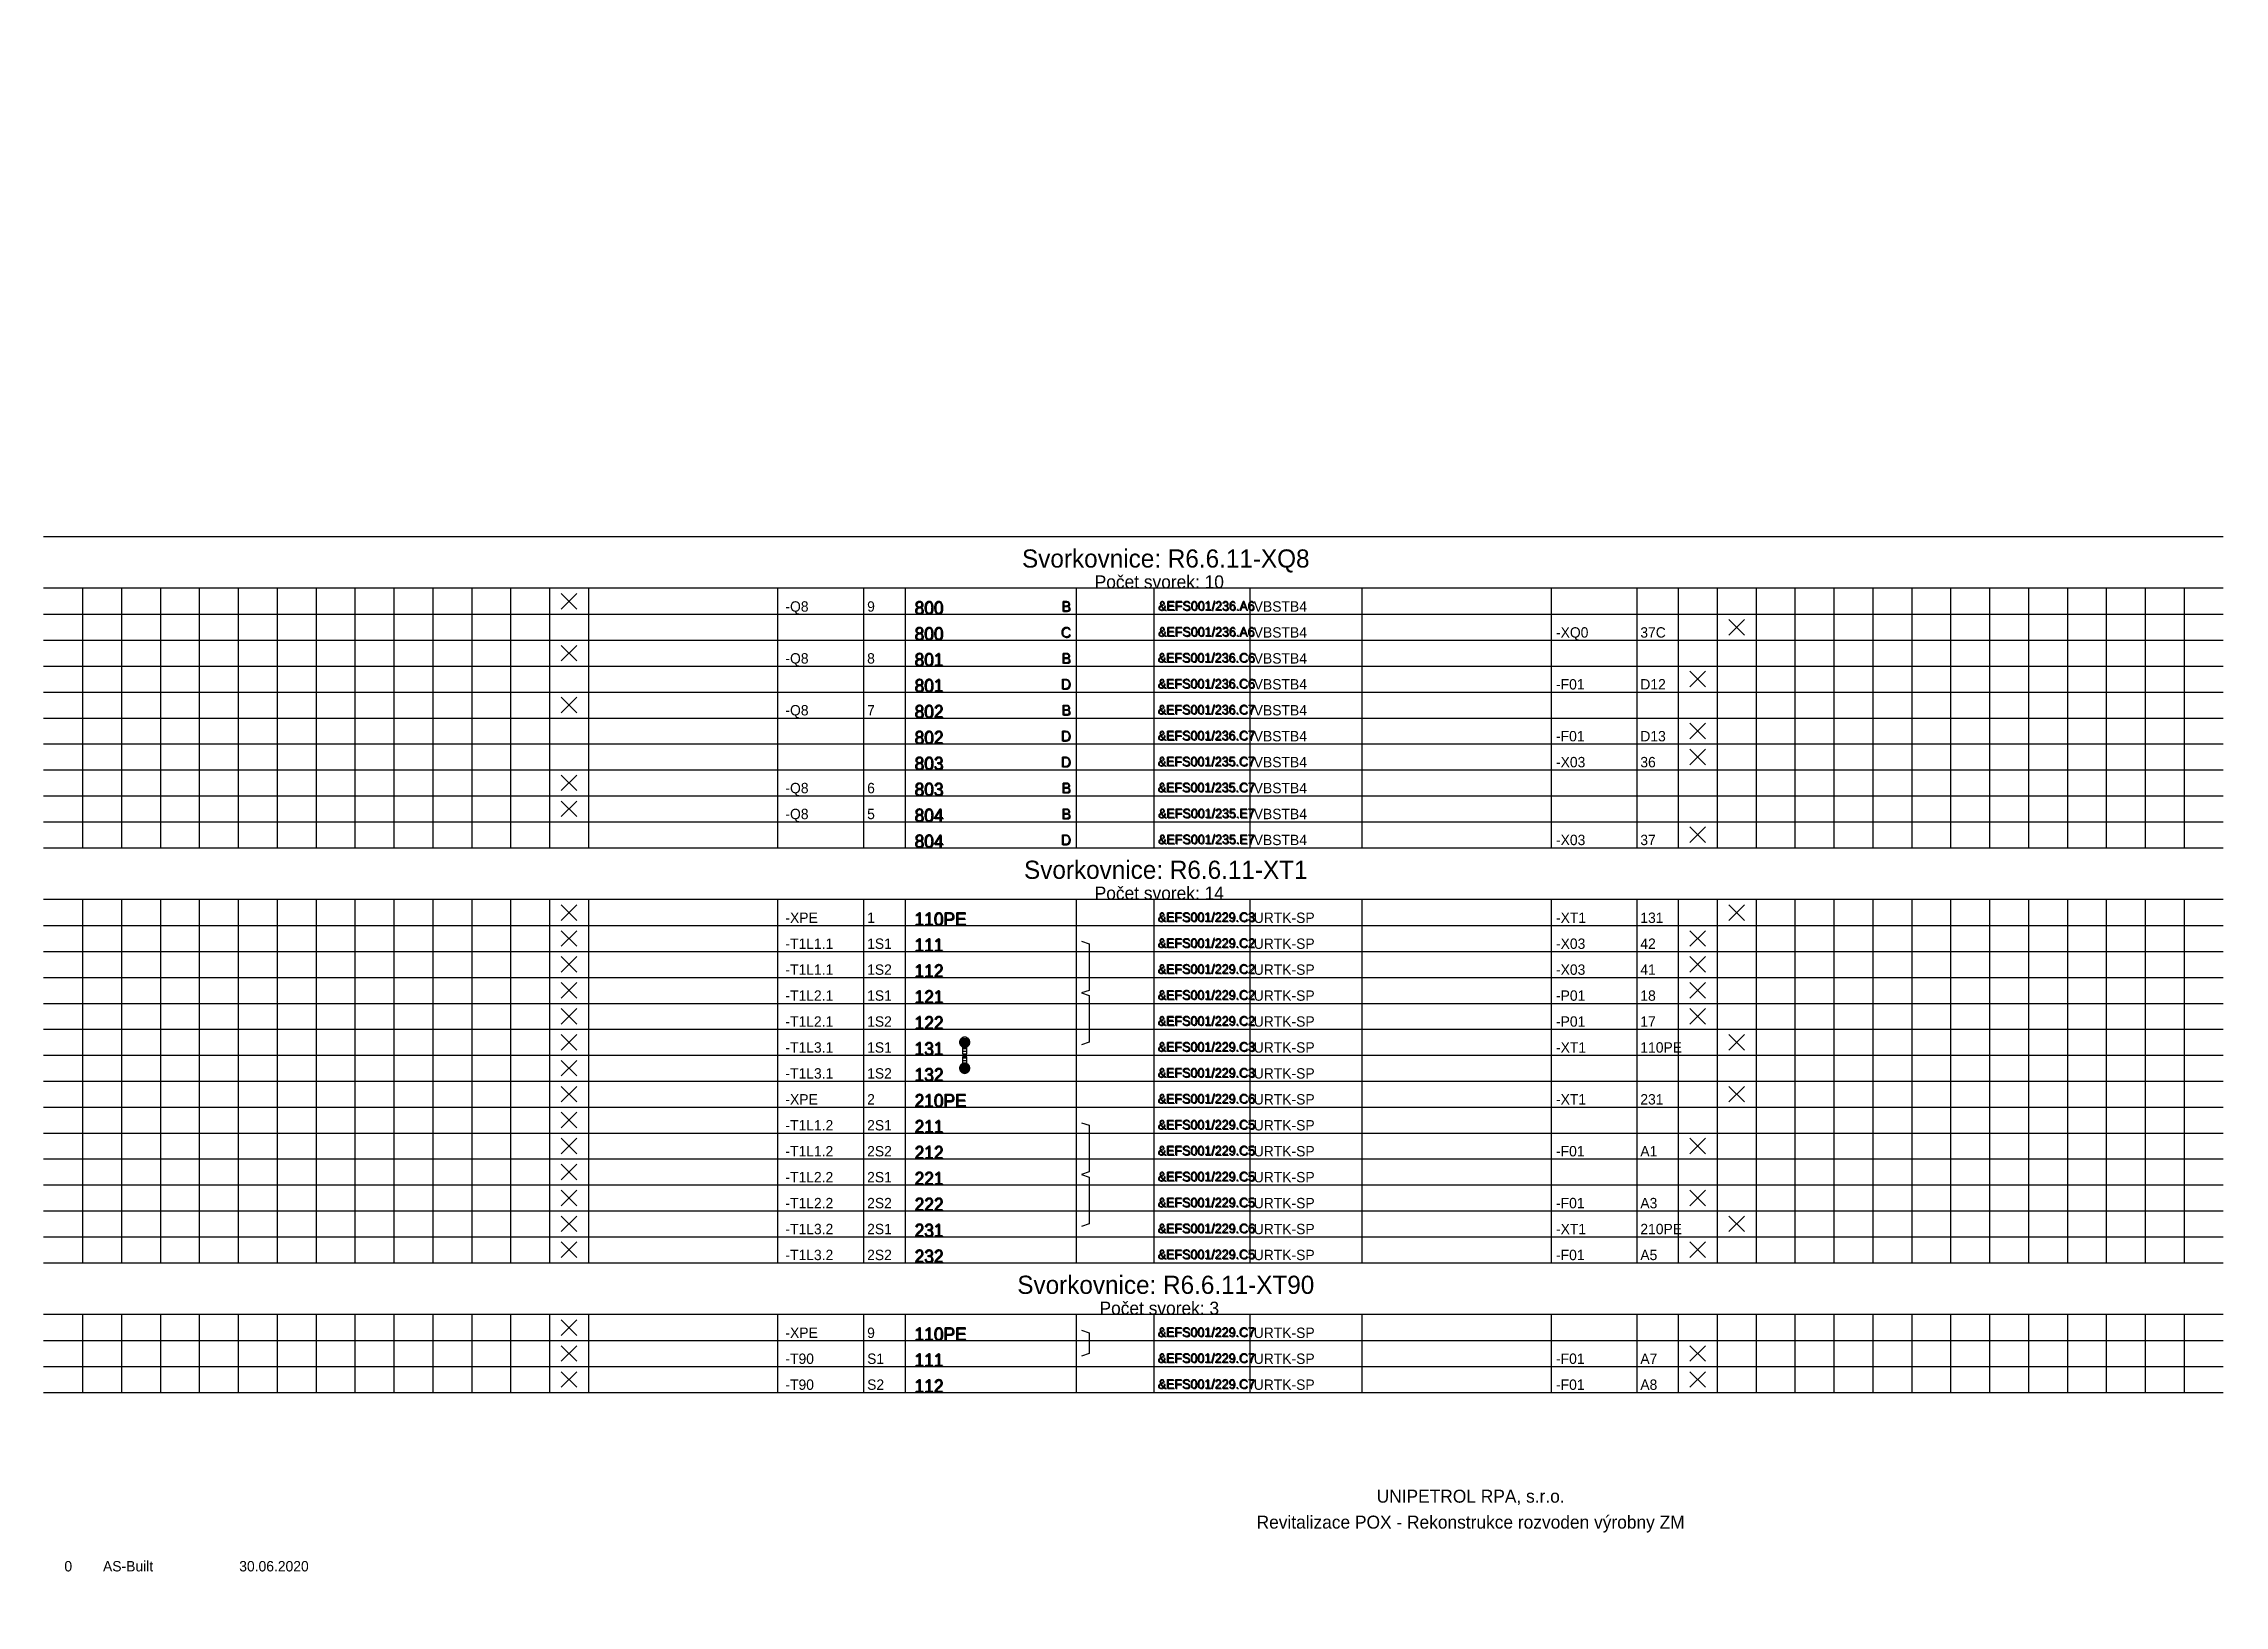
# Model space of a CAD drawing. Extents: x 0 to 420, y -1 to 300.
import ezdxf
from ezdxf.enums import TextEntityAlignment as Align

# ---------------------------------------------------------------- set-up
doc = ezdxf.new("R2010")
doc.units = 0
doc.header["$MEASUREMENT"] = 0
doc.linetypes.add('LTY1', pattern=[0])
for name, color, linetype in [('4', 4, 'Continuous'), ('PEN1', 7, 'LTY1'), ('PEN2', 7, 'LTY1'), ('PEN4', 7, 'LTY1'), ('PEN5', 7, 'LTY1'), ('SYMBOL', 7, 'LTY1')]:
    doc.layers.add(name, color=color, linetype=linetype)
doc.styles.add('NORMSCHRIFT', font='normwin')

# ---------------------------------------------------------------- blocks, each defined once
blk = doc.blocks.new('_SS-BLOK-S')
at = {"layer": 'PEN5', "linetype": 'LTY1'}
for p, q in [((0, -5), (420, -5)), ((420, -15), (0, -15))]:
    blk.add_line(p, q, dxfattribs=at)
at = {"layer": 'PEN1', "style": 'NORMSCHRIFT', "flags": 8}
for tag in ['CODE_1', 'CODE_2', 'CODE_3', 'CODE_4']:
    blk.add_attdef(tag, text='', height=3.5, dxfattribs=at).set_placement((216.25, -11), align=Align.CENTER)
at = {"layer": 'PEN2', "style": 'NORMSCHRIFT', "flags": 8}
blk.add_attdef('CODE_307', text='', height=2.5, dxfattribs=at).set_placement((215, -15), align=Align.CENTER)
at = {"layer": 'PEN4', "style": 'NORMSCHRIFT', "flags": 9}
for tag in ['CODE_558', 'CODE_91']:
    blk.add_attdef(tag, (0, 0), '', height=3.5, dxfattribs=at)
blk = doc.blocks.new('_SS-VETA-S')
at = {"layer": 'PEN1', "linetype": 'LTY1'}
for p, q in [((7.5, 5), (7.5, 0)), ((15, 5), (15, 0)), ((22.5, 5), (22.5, 0)), ((30, 5), (30, 0)), ((37.5, 5), (37.5, 0)), ((45, 5), (45, 0)), ((52.5, 5), (52.5, 0)), ((60, 5), (60, 0)), ((67.5, 5), (67.5, 0)), ((75, 5), (75, 0)), ((82.5, 5), (82.5, 0)), ((90, 5), (90, 0)), ((97.5, 5), (97.5, 0)), ((141.5, 0), (141.5, 5)), ((158, 5), (158, 0)), ((199, 5), (199, 0)), ((214, 0), (214, 5)), ((232.5, 0), (232.5, 5)), ((290.5, 5), (290.5, 0)), ((307, 5), (307, 0)), ((322.5, 5), (322.5, 0)), ((330, 5), (330, 0)), ((337.5, 5), (337.5, 0)), ((345, 5), (345, 0)), ((352.5, 5), (352.5, 0)), ((360, 5), (360, 0)), ((367.5, 5), (367.5, 0)), ((375, 5), (375, 0)), ((382.5, 5), (382.5, 0)), ((390, 5), (390, 0)), ((390, 5), (390, 0)), ((397.5, 5), (397.5, 0)), ((405, 5), (405, 0)), ((412.5, 5), (412.5, 0)), ((0, 0), (420, 0))]:
    blk.add_line(p, q, dxfattribs=at)
at = {"layer": 'PEN5', "linetype": 'LTY1'}
for p, q in [((105, 5), (105, 0)), ((166, 5), (166, 0)), ((254, 5), (254, 0)), ((315, 5), (315, 0))]:
    blk.add_line(p, q, dxfattribs=at)
at = {"layer": 'PEN2', "style": 'NORMSCHRIFT', "flags": 8}
blk.add_attdef('CODE_21', (167.95, -0.1), '', height=2.5, dxfattribs=at)
at = {"layer": 'PEN4', "style": 'NORMSCHRIFT'}
for tag, p, height, flags in [('CODE_63', (0, 0), 3.5, 9), ('CODE_91', (0, 0), 3.5, 9), ('CODE_781', (0, 0), 3.5, 9), ('CODE_782', (0, 0), 3.5, 9), ('CODE_10003', (107.7, 0.5), 2, 8), ('CODE_10001', (107.7, 0.5), 2, 8), ('CODE_10002', (107.7, 0.5), 2, 8), ('CODE_10004', (142.95, 0.5), 2, 8), ('CODE_10021', (158.7, 0.5), 2, 8), ('CODE_41', (233.2, 0.5), 2, 8), ('CODE_11003', (255.95, 0.5), 2, 8), ('CODE_11001', (255.95, 0.5), 2, 8), ('CODE_11002', (255.95, 0.5), 2, 8), ('CODE_11004', (291.45, 0.5), 2, 8), ('CODE_11021', (307.7, 0.5), 2, 8)]:
    blk.add_attdef(tag, p, '', height=height, dxfattribs=dict(at, flags=flags))
at = {"layer": 'PEN4', "style": 'NORMSCHRIFT', "flags": 8}
blk.add_attdef('CODE_45', text='', height=2, dxfattribs=at).set_placement((198.1, 0.4), align=Align.RIGHT)
blk.add_attdef('CODE_10', text='', height=1.8, dxfattribs=at).set_placement((224.2, 0.6), align=Align.CENTER)
blk = doc.blocks.new('_SS-NEOZN-S')
at = {"layer": 'PEN2', "linetype": 'LTY1'}
for p, q in [((-4, 1), (-1, 4)), ((-4, 4), (-1, 1))]:
    blk.add_line(p, q, dxfattribs=at)
blk = doc.blocks.new('_SS-MUST3-S')
at = {"layer": 'PEN1', "linetype": 'LTY1'}
for p, q in [((-0.975, 0.075), (-1, 0)), ((-1, 0), (-0.975, -0.075)), ((-1, 0), (1, 0)), ((-0.95, 0.25), (-0.975, 0.15)), ((-0.975, 0.15), (-0.975, 0.075)), ((-0.925, 0.325), (-0.95, 0.25)), ((-0.95, 0.25), (0.95, 0.25)), ((-0.9, 0.4), (-0.925, 0.325)), ((-0.85, 0.5), (-0.9, 0.4)), ((-0.8, 0.55), (-0.85, 0.5)), ((-0.85, 0.5), (0.85, 0.5)), ((-0.75, 0.625), (-0.8, 0.55)), ((-0.7, 0.7), (-0.75, 0.625)), ((-0.625, 0.75), (-0.7, 0.7)), ((-0.55, 0.8), (-0.625, 0.75)), ((-0.625, 0.75), (0.625, 0.75)), ((-0.5, 0.85), (-0.55, 0.8)), ((-0.4, 0.9), (-0.5, 0.85)), ((-0.325, 0.925), (-0.4, 0.9)), ((-0.4, 0), (-0.4, -2.2)), ((0.4, 0), (-0.4, 0)), ((-0.25, 0.95), (-0.325, 0.925)), ((-0.15, 0.975), (-0.25, 0.95)), ((-0.075, 0.975), (-0.15, 0.975)), ((0, 1), (-0.075, 0.975)), ((0.075, 0.975), (0, 1)), ((0.15, 0.975), (0.075, 0.975)), ((0.25, 0.95), (0.15, 0.975)), ((0.325, 0.925), (0.25, 0.95)), ((0.4, 0.9), (0.325, 0.925)), ((0.5, 0.85), (0.4, 0.9)), ((0.4, -2.2), (0.4, 0)), ((0.55, 0.8), (0.5, 0.85)), ((0.625, 0.75), (0.55, 0.8)), ((0.7, 0.7), (0.625, 0.75)), ((0.75, 0.625), (0.7, 0.7)), ((0.8, 0.55), (0.75, 0.625)), ((0.85, 0.5), (0.8, 0.55)), ((0.9, 0.4), (0.85, 0.5)), ((0.925, 0.325), (0.9, 0.4)), ((0.95, 0.25), (0.925, 0.325)), ((0.975, 0.15), (0.95, 0.25)), ((0.975, 0.075), (0.975, 0.15)), ((1, 0), (0.975, 0.075)), ((0.975, -0.075), (1, 0)), ((-0.975, -0.075), (-0.975, -0.15)), ((-0.975, -0.15), (-0.95, -0.25)), ((-0.95, -0.25), (-0.925, -0.325)), ((-0.95, -0.25), (0.95, -0.25)), ((-0.925, -0.325), (-0.9, -0.4)), ((-0.9, -0.4), (-0.85, -0.5)), ((-0.85, -0.5), (-0.8, -0.55)), ((-0.85, -0.5), (0.85, -0.5)), ((-0.8, -0.55), (-0.75, -0.625)), ((-0.75, -0.625), (-0.7, -0.7)), ((-0.7, -0.7), (-0.625, -0.75)), ((-0.625, -0.75), (-0.55, -0.8)), ((-0.625, -0.75), (0.625, -0.75)), ((-0.55, -0.8), (-0.5, -0.85)), ((-0.5, -0.85), (-0.4, -0.9)), ((-0.4, -0.2), (0.4, -0.2)), ((-0.4, -0.7), (0.4, -0.7)), ((-0.4, -0.9), (-0.325, -0.925)), ((-0.4, -1.2), (0.4, -1.2)), ((-0.4, -1.7), (0.4, -1.7)), ((-0.4, -2.2), (0.4, -2.2)), ((-0.4, -2.2), (0.4, -2.2)), ((-0.325, -0.925), (-0.25, -0.95)), ((-0.25, -0.95), (-0.15, -0.975)), ((-0.15, -0.975), (-0.075, -0.975)), ((-0.075, -0.975), (0, -1)), ((0, -1), (0.075, -0.975)), ((0.075, -0.975), (0.15, -0.975)), ((0.15, -0.975), (0.25, -0.95)), ((0.25, -0.95), (0.325, -0.925)), ((0.325, -0.925), (0.4, -0.9)), ((0.4, -0.9), (0.5, -0.85)), ((0.5, -0.85), (0.55, -0.8)), ((0.55, -0.8), (0.625, -0.75)), ((0.625, -0.75), (0.7, -0.7)), ((0.7, -0.7), (0.75, -0.625)), ((0.75, -0.625), (0.8, -0.55)), ((0.8, -0.55), (0.85, -0.5)), ((0.85, -0.5), (0.9, -0.4)), ((0.9, -0.4), (0.925, -0.325)), ((0.925, -0.325), (0.95, -0.25)), ((0.95, -0.25), (0.975, -0.15)), ((0.975, -0.15), (0.975, -0.075))]:
    blk.add_line(p, q, dxfattribs=at)
blk = doc.blocks.new('_SS-MUST1-S')
at = {"layer": 'PEN1', "linetype": 'LTY1'}
for p, q in [((-0.975, 0.075), (-1, 0)), ((-1, 0), (-0.975, -0.075)), ((-1, 0), (1, 0)), ((-0.95, 0.25), (-0.975, 0.15)), ((-0.975, 0.15), (-0.975, 0.075)), ((-0.925, 0.325), (-0.95, 0.25)), ((-0.95, 0.25), (0.95, 0.25)), ((-0.9, 0.4), (-0.925, 0.325)), ((-0.85, 0.5), (-0.9, 0.4)), ((-0.8, 0.55), (-0.85, 0.5)), ((-0.85, 0.5), (0.85, 0.5)), ((-0.75, 0.625), (-0.8, 0.55)), ((-0.7, 0.7), (-0.75, 0.625)), ((-0.625, 0.75), (-0.7, 0.7)), ((-0.55, 0.8), (-0.625, 0.75)), ((-0.625, 0.75), (0.625, 0.75)), ((-0.5, 0.85), (-0.55, 0.8)), ((-0.4, 0.9), (-0.5, 0.85)), ((-0.4, 2.2), (-0.4, 0)), ((0.4, 2.2), (-0.4, 2.2)), ((-0.4, 2), (0.4, 2)), ((-0.4, 1.5), (0.4, 1.5)), ((-0.4, 1), (0.4, 1)), ((-0.325, 0.925), (-0.4, 0.9)), ((-0.4, 0.5), (0.4, 0.5)), ((-0.4, 0), (0.4, 0)), ((-0.4, 0), (0.4, 0)), ((-0.25, 0.95), (-0.325, 0.925)), ((-0.15, 0.975), (-0.25, 0.95)), ((-0.075, 0.975), (-0.15, 0.975)), ((0, 1), (-0.075, 0.975)), ((0.075, 0.975), (0, 1)), ((0.15, 0.975), (0.075, 0.975)), ((0.25, 0.95), (0.15, 0.975)), ((0.325, 0.925), (0.25, 0.95)), ((0.4, 0.9), (0.325, 0.925)), ((0.4, 0), (0.4, 2.2)), ((0.5, 0.85), (0.4, 0.9)), ((0.55, 0.8), (0.5, 0.85)), ((0.625, 0.75), (0.55, 0.8)), ((0.7, 0.7), (0.625, 0.75)), ((0.75, 0.625), (0.7, 0.7)), ((0.8, 0.55), (0.75, 0.625)), ((0.85, 0.5), (0.8, 0.55)), ((0.9, 0.4), (0.85, 0.5)), ((0.925, 0.325), (0.9, 0.4)), ((0.95, 0.25), (0.925, 0.325)), ((0.975, 0.15), (0.95, 0.25)), ((0.975, 0.075), (0.975, 0.15)), ((1, 0), (0.975, 0.075)), ((0.975, -0.075), (1, 0)), ((-0.975, -0.075), (-0.975, -0.15)), ((-0.975, -0.15), (-0.95, -0.25)), ((-0.95, -0.25), (-0.925, -0.325)), ((-0.95, -0.25), (0.95, -0.25)), ((-0.925, -0.325), (-0.9, -0.4)), ((-0.9, -0.4), (-0.85, -0.5)), ((-0.85, -0.5), (-0.8, -0.55)), ((-0.85, -0.5), (0.85, -0.5)), ((-0.8, -0.55), (-0.75, -0.625)), ((-0.75, -0.625), (-0.7, -0.7)), ((-0.7, -0.7), (-0.625, -0.75)), ((-0.625, -0.75), (-0.55, -0.8)), ((-0.625, -0.75), (0.625, -0.75)), ((-0.55, -0.8), (-0.5, -0.85)), ((-0.5, -0.85), (-0.4, -0.9)), ((-0.4, -0.9), (-0.325, -0.925)), ((-0.325, -0.925), (-0.25, -0.95)), ((-0.25, -0.95), (-0.15, -0.975)), ((-0.15, -0.975), (-0.075, -0.975)), ((-0.075, -0.975), (0, -1)), ((0, -1), (0.075, -0.975)), ((0.075, -0.975), (0.15, -0.975)), ((0.15, -0.975), (0.25, -0.95)), ((0.25, -0.95), (0.325, -0.925)), ((0.325, -0.925), (0.4, -0.9)), ((0.4, -0.9), (0.5, -0.85)), ((0.5, -0.85), (0.55, -0.8)), ((0.55, -0.8), (0.625, -0.75)), ((0.625, -0.75), (0.7, -0.7)), ((0.7, -0.7), (0.75, -0.625)), ((0.75, -0.625), (0.8, -0.55)), ((0.8, -0.55), (0.85, -0.5)), ((0.85, -0.5), (0.9, -0.4)), ((0.9, -0.4), (0.925, -0.325)), ((0.925, -0.325), (0.95, -0.25)), ((0.95, -0.25), (0.975, -0.15)), ((0.975, -0.15), (0.975, -0.075))]:
    blk.add_line(p, q, dxfattribs=at)
blk = doc.blocks.new('_9-REV')
at = {"layer": 'PEN4', "style": 'NORMSCHRIFT', "flags": 8}
blk.add_attdef('CODE_12778', text='', height=2, dxfattribs=at).set_placement((-0.25, 0.5), align=Align.CENTER)
at = {"layer": 'PEN4', "style": 'NORMSCHRIFT'}
for tag, p, height, flags in [('CODE_5902', (0, 0), 3.5, 9), ('CODE_12783', (6.45, 0.5), 2, 8), ('CODE_12782', (32.7, 0.5), 2, 8)]:
    blk.add_attdef(tag, p, '', height=height, dxfattribs=dict(at, flags=flags))

msp = doc.modelspace()

# ---------------------------------------------------------------- linework, layer by layer
at = {"layer": '4', "linetype": 'LTY1'}
for p, q in [((200, 127), (201.5, 126.5)), ((201.5, 126.5), (201.5, 117.5)), ((201.5, 117.5), (200, 117)), ((200, 117), (201.5, 116.5)), ((201.5, 116.5), (201.5, 107.5)), ((201.5, 107.5), (200, 107)), ((200, 92), (201.5, 91.5)), ((201.5, 91.5), (201.5, 82.5)), ((201.5, 82.5), (200, 82)), ((200, 82), (201.5, 81.5)), ((201.5, 81.5), (201.5, 72.5)), ((201.5, 72.5), (200, 72)), ((200, 52), (201.5, 51.5)), ((201.5, 51.5), (201.5, 47.5)), ((201.5, 47.5), (200, 47))]:
    msp.add_line(p, q, dxfattribs=at)

# ---------------------------------------------------------------- block references
at = {"layer": 'SYMBOL'}
for name, p in [('_SS-BLOK-S', (0, 210)), ('_SS-NEOZN-S', (103.75, 190)), ('_SS-NEOZN-S', (328.75, 185)), ('_SS-NEOZN-S', (103.75, 180)), ('_SS-NEOZN-S', (321.25, 175)), ('_SS-NEOZN-S', (103.75, 170)), ('_SS-NEOZN-S', (321.25, 165)), ('_SS-NEOZN-S', (321.25, 160)), ('_SS-NEOZN-S', (103.75, 155)), ('_SS-NEOZN-S', (103.75, 150)), ('_SS-NEOZN-S', (321.25, 145)), ('_SS-BLOK-S', (0, 150)), ('_SS-NEOZN-S', (103.75, 130)), ('_SS-NEOZN-S', (328.75, 130)), ('_SS-NEOZN-S', (103.75, 125)), ('_SS-NEOZN-S', (321.25, 125)), ('_SS-NEOZN-S', (103.75, 120)), ('_SS-NEOZN-S', (321.25, 120)), ('_SS-NEOZN-S', (103.75, 115)), ('_SS-NEOZN-S', (321.25, 115)), ('_SS-NEOZN-S', (103.75, 110)), ('_SS-NEOZN-S', (321.25, 110)), ('_SS-NEOZN-S', (103.75, 105)), ('_SS-MUST3-S', (177.5, 107.5)), ('_SS-NEOZN-S', (328.75, 105)), ('_SS-NEOZN-S', (103.75, 100)), ('_SS-MUST1-S', (177.5, 102.5)), ('_SS-NEOZN-S', (103.75, 95)), ('_SS-NEOZN-S', (328.75, 95)), ('_SS-NEOZN-S', (103.75, 90)), ('_SS-NEOZN-S', (103.75, 85)), ('_SS-NEOZN-S', (321.25, 85)), ('_SS-NEOZN-S', (103.75, 80)), ('_SS-NEOZN-S', (103.75, 75)), ('_SS-NEOZN-S', (321.25, 75)), ('_SS-NEOZN-S', (103.75, 70)), ('_SS-NEOZN-S', (328.75, 70)), ('_SS-NEOZN-S', (103.75, 65)), ('_SS-NEOZN-S', (321.25, 65)), ('_SS-BLOK-S', (0, 70)), ('_SS-NEOZN-S', (103.75, 50)), ('_SS-NEOZN-S', (103.75, 45)), ('_SS-NEOZN-S', (321.25, 45)), ('_SS-NEOZN-S', (103.75, 40)), ('_SS-NEOZN-S', (321.25, 40))]:
    msp.add_blockref(name, p, dxfattribs=at)
for name, p, values in [('_SS-VETA-S', (0, 190), {'CODE_21': '800', 'CODE_45': 'B', 'CODE_10': '&EFS001/236.A6', 'CODE_10004': '-Q8', 'CODE_10021': '9', 'CODE_41': 'VBSTB4'}), ('_SS-VETA-S', (0, 185), {'CODE_21': '800', 'CODE_45': 'C', 'CODE_10': '&EFS001/236.A6', 'CODE_11004': '-XQ0', 'CODE_11021': '37C', 'CODE_41': 'VBSTB4'}), ('_SS-VETA-S', (0, 180), {'CODE_21': '801', 'CODE_45': 'B', 'CODE_10': '&EFS001/236.C6', 'CODE_10004': '-Q8', 'CODE_10021': '8', 'CODE_41': 'VBSTB4'}), ('_SS-VETA-S', (0, 175), {'CODE_21': '801', 'CODE_45': 'D', 'CODE_10': '&EFS001/236.C6', 'CODE_11004': '-F01', 'CODE_11021': 'D12', 'CODE_41': 'VBSTB4'}), ('_SS-VETA-S', (0, 170), {'CODE_21': '802', 'CODE_45': 'B', 'CODE_10': '&EFS001/236.C7', 'CODE_10004': '-Q8', 'CODE_10021': '7', 'CODE_41': 'VBSTB4'}), ('_SS-VETA-S', (0, 165), {'CODE_21': '802', 'CODE_45': 'D', 'CODE_10': '&EFS001/236.C7', 'CODE_11004': '-F01', 'CODE_11021': 'D13', 'CODE_41': 'VBSTB4'}), ('_SS-VETA-S', (0, 160), {'CODE_21': '803', 'CODE_45': 'D', 'CODE_10': '&EFS001/235.C7', 'CODE_11004': '-X03', 'CODE_11021': '36', 'CODE_41': 'VBSTB4'}), ('_SS-VETA-S', (0, 155), {'CODE_21': '803', 'CODE_45': 'B', 'CODE_10': '&EFS001/235.C7', 'CODE_10004': '-Q8', 'CODE_10021': '6', 'CODE_41': 'VBSTB4'}), ('_SS-VETA-S', (0, 150), {'CODE_21': '804', 'CODE_45': 'B', 'CODE_10': '&EFS001/235.E7', 'CODE_10004': '-Q8', 'CODE_10021': '5', 'CODE_41': 'VBSTB4'}), ('_SS-VETA-S', (0, 145), {'CODE_21': '804', 'CODE_45': 'D', 'CODE_10': '&EFS001/235.E7', 'CODE_11004': '-X03', 'CODE_11021': '37', 'CODE_41': 'VBSTB4'}), ('_SS-VETA-S', (0, 130), {'CODE_21': '110PE', 'CODE_10': '&EFS001/229.C3', 'CODE_10004': '-XPE', 'CODE_10021': '1', 'CODE_11004': '-XT1', 'CODE_11021': '131', 'CODE_41': 'URTK-SP'}), ('_SS-VETA-S', (0, 125), {'CODE_21': '111', 'CODE_10': '&EFS001/229.C2', 'CODE_10004': '-T1L1.1', 'CODE_10021': '1S1', 'CODE_11004': '-X03', 'CODE_11021': '42', 'CODE_41': 'URTK-SP'}), ('_SS-VETA-S', (0, 120), {'CODE_21': '112', 'CODE_10': '&EFS001/229.C2', 'CODE_10004': '-T1L1.1', 'CODE_10021': '1S2', 'CODE_11004': '-X03', 'CODE_11021': '41', 'CODE_41': 'URTK-SP'}), ('_SS-VETA-S', (0, 115), {'CODE_21': '121', 'CODE_10': '&EFS001/229.C2', 'CODE_10004': '-T1L2.1', 'CODE_10021': '1S1', 'CODE_11004': '-P01', 'CODE_11021': '18', 'CODE_41': 'URTK-SP'}), ('_SS-VETA-S', (0, 110), {'CODE_21': '122', 'CODE_10': '&EFS001/229.C2', 'CODE_10004': '-T1L2.1', 'CODE_10021': '1S2', 'CODE_11004': '-P01', 'CODE_11021': '17', 'CODE_41': 'URTK-SP'}), ('_SS-VETA-S', (0, 105), {'CODE_21': '131', 'CODE_10': '&EFS001/229.C3', 'CODE_10004': '-T1L3.1', 'CODE_10021': '1S1', 'CODE_11004': '-XT1', 'CODE_11021': '110PE', 'CODE_41': 'URTK-SP'}), ('_SS-VETA-S', (0, 100), {'CODE_21': '132', 'CODE_10': '&EFS001/229.C3', 'CODE_10004': '-T1L3.1', 'CODE_10021': '1S2', 'CODE_41': 'URTK-SP'}), ('_SS-VETA-S', (0, 95), {'CODE_21': '210PE', 'CODE_10': '&EFS001/229.C6', 'CODE_10004': '-XPE', 'CODE_10021': '2', 'CODE_11004': '-XT1', 'CODE_11021': '231', 'CODE_41': 'URTK-SP'}), ('_SS-VETA-S', (0, 90), {'CODE_21': '211', 'CODE_10': '&EFS001/229.C5', 'CODE_10004': '-T1L1.2', 'CODE_10021': '2S1', 'CODE_41': 'URTK-SP'}), ('_SS-VETA-S', (0, 85), {'CODE_21': '212', 'CODE_10': '&EFS001/229.C5', 'CODE_10004': '-T1L1.2', 'CODE_10021': '2S2', 'CODE_11004': '-F01', 'CODE_11021': 'A1', 'CODE_41': 'URTK-SP'}), ('_SS-VETA-S', (0, 80), {'CODE_21': '221', 'CODE_10': '&EFS001/229.C5', 'CODE_10004': '-T1L2.2', 'CODE_10021': '2S1', 'CODE_41': 'URTK-SP'}), ('_SS-VETA-S', (0, 75), {'CODE_21': '222', 'CODE_10': '&EFS001/229.C5', 'CODE_10004': '-T1L2.2', 'CODE_10021': '2S2', 'CODE_11004': '-F01', 'CODE_11021': 'A3', 'CODE_41': 'URTK-SP'}), ('_SS-VETA-S', (0, 70), {'CODE_21': '231', 'CODE_10': '&EFS001/229.C6', 'CODE_10004': '-T1L3.2', 'CODE_10021': '2S1', 'CODE_11004': '-XT1', 'CODE_11021': '210PE', 'CODE_41': 'URTK-SP'}), ('_SS-VETA-S', (0, 65), {'CODE_21': '232', 'CODE_10': '&EFS001/229.C5', 'CODE_10004': '-T1L3.2', 'CODE_10021': '2S2', 'CODE_11004': '-F01', 'CODE_11021': 'A5', 'CODE_41': 'URTK-SP'}), ('_SS-VETA-S', (0, 50), {'CODE_21': '110PE', 'CODE_10': '&EFS001/229.C7', 'CODE_10004': '-XPE', 'CODE_10021': '9', 'CODE_41': 'URTK-SP'}), ('_SS-VETA-S', (0, 45), {'CODE_21': '111', 'CODE_10': '&EFS001/229.C7', 'CODE_10004': '-T90', 'CODE_10021': 'S1', 'CODE_11004': '-F01', 'CODE_11021': 'A7', 'CODE_41': 'URTK-SP'}), ('_SS-VETA-S', (0, 40), {'CODE_21': '112', 'CODE_10': '&EFS001/229.C7', 'CODE_10004': '-T90', 'CODE_10021': 'S2', 'CODE_11004': '-F01', 'CODE_11021': 'A8', 'CODE_41': 'URTK-SP'}), ('_9-REV', (5, 5), {'CODE_12778': '0', 'CODE_12783': 'AS-Built', 'CODE_12782': '30.06.2020'})]:
    msp.add_blockref(name, p, dxfattribs=at).add_auto_attribs(values)

# ---------------------------------------------------------------- texts
at = {"layer": 'PEN1', "style": 'NORMSCHRIFT'}
for s, p in [('Svorkovnice: R6.6.11-XQ8', (216.25, 199)), ('Svorkovnice: R6.6.11-XT1', (216.25, 139)), ('Svorkovnice: R6.6.11-XT90', (216.25, 59))]:
    msp.add_text(s, height=3.5, dxfattribs=at).set_placement(p, align=Align.CENTER)
at = {"layer": 'PEN2', "style": 'NORMSCHRIFT'}
for s, p in [('Počet svorek: 10', (215, 195)), ('Počet svorek: 14', (215, 135)), ('Počet svorek: 3', (215, 55)), ('UNIPETROL RPA, s.r.o.', (275, 18.75)), ('Revitalizace POX - Rekonstrukce rozvoden výrobny ZM', (275, 13.75))]:
    msp.add_text(s, height=2.5, dxfattribs=at).set_placement(p, align=Align.CENTER)
for s, p in [('800', (167.75, 190)), ('800', (167.85, 190.1)), ('800', (167.75, 185)), ('800', (167.85, 185.1)), ('801', (167.75, 180)), ('801', (167.85, 180.1)), ('801', (167.75, 175)), ('801', (167.85, 175.1)), ('802', (167.75, 170)), ('802', (167.85, 170.1)), ('802', (167.75, 165)), ('802', (167.85, 165.1)), ('803', (167.75, 160)), ('803', (167.85, 160.1)), ('803', (167.75, 155)), ('803', (167.85, 155.1)), ('804', (167.75, 150)), ('804', (167.85, 150.1)), ('804', (167.75, 145)), ('804', (167.85, 145.1)), ('110PE', (167.75, 130)), ('110PE', (167.85, 130.1)), ('111', (167.75, 125)), ('111', (167.85, 125.1)), ('112', (167.75, 120)), ('112', (167.85, 120.1)), ('121', (167.75, 115)), ('121', (167.85, 115.1)), ('122', (167.75, 110)), ('122', (167.85, 110.1)), ('131', (167.75, 105)), ('131', (167.85, 105.1)), ('132', (167.75, 100)), ('132', (167.85, 100.1)), ('210PE', (167.75, 95)), ('210PE', (167.85, 95.1)), ('211', (167.75, 90)), ('211', (167.85, 90.1)), ('212', (167.75, 85)), ('212', (167.85, 85.1)), ('221', (167.75, 80)), ('221', (167.85, 80.1)), ('222', (167.75, 75)), ('222', (167.85, 75.1)), ('231', (167.75, 70)), ('231', (167.85, 70.1)), ('232', (167.75, 65)), ('232', (167.85, 65.1)), ('110PE', (167.75, 50)), ('110PE', (167.85, 50.1)), ('111', (167.75, 45)), ('111', (167.85, 45.1)), ('112', (167.75, 40)), ('112', (167.85, 40.1))]:
    msp.add_text(s, height=2.5, dxfattribs=at).set_placement(p)
at = {"layer": 'PEN4', "style": 'NORMSCHRIFT'}
for s, p in [('B', (197.9, 190.5)), ('B', (198, 190.6)), ('C', (197.9, 185.5)), ('C', (198, 185.6)), ('B', (197.9, 180.5)), ('B', (198, 180.6)), ('D', (197.9, 175.5)), ('D', (198, 175.6)), ('B', (197.9, 170.5)), ('B', (198, 170.6)), ('D', (197.9, 165.5)), ('D', (198, 165.6)), ('D', (197.9, 160.5)), ('D', (198, 160.6)), ('B', (197.9, 155.5)), ('B', (198, 155.6)), ('B', (197.9, 150.5)), ('B', (198, 150.6)), ('D', (197.9, 145.5)), ('D', (198, 145.6))]:
    msp.add_text(s, height=2, dxfattribs=at).set_placement(p, align=Align.RIGHT)
for s, p in [('&EFS001/236.A6', (224, 190.7)), ('&EFS001/236.A6', (224.1, 190.8)), ('&EFS001/236.A6', (224, 185.7)), ('&EFS001/236.A6', (224.1, 185.8)), ('&EFS001/236.C6', (224, 180.7)), ('&EFS001/236.C6', (224.1, 180.8)), ('&EFS001/236.C6', (224, 175.7)), ('&EFS001/236.C6', (224.1, 175.8)), ('&EFS001/236.C7', (224, 170.7)), ('&EFS001/236.C7', (224.1, 170.8)), ('&EFS001/236.C7', (224, 165.7)), ('&EFS001/236.C7', (224.1, 165.8)), ('&EFS001/235.C7', (224, 160.7)), ('&EFS001/235.C7', (224.1, 160.8)), ('&EFS001/235.C7', (224, 155.7)), ('&EFS001/235.C7', (224.1, 155.8)), ('&EFS001/235.E7', (224, 150.7)), ('&EFS001/235.E7', (224.1, 150.8)), ('&EFS001/235.E7', (224, 145.7)), ('&EFS001/235.E7', (224.1, 145.8)), ('&EFS001/229.C3', (224, 130.7)), ('&EFS001/229.C3', (224.1, 130.8)), ('&EFS001/229.C2', (224, 125.7)), ('&EFS001/229.C2', (224.1, 125.8)), ('&EFS001/229.C2', (224, 120.7)), ('&EFS001/229.C2', (224.1, 120.8)), ('&EFS001/229.C2', (224.1, 115.8)), ('&EFS001/229.C2', (224, 115.7)), ('&EFS001/229.C2', (224, 110.7)), ('&EFS001/229.C2', (224.1, 110.8)), ('&EFS001/229.C3', (224, 105.7)), ('&EFS001/229.C3', (224.1, 105.8)), ('&EFS001/229.C3', (224, 100.7)), ('&EFS001/229.C3', (224.1, 100.8)), ('&EFS001/229.C6', (224, 95.7)), ('&EFS001/229.C6', (224.1, 95.8)), ('&EFS001/229.C5', (224, 90.7)), ('&EFS001/229.C5', (224.1, 90.8)), ('&EFS001/229.C5', (224, 85.7)), ('&EFS001/229.C5', (224.1, 85.8)), ('&EFS001/229.C5', (224, 80.7)), ('&EFS001/229.C5', (224.1, 80.8)), ('&EFS001/229.C5', (224, 75.7)), ('&EFS001/229.C5', (224.1, 75.8)), ('&EFS001/229.C6', (224, 70.7)), ('&EFS001/229.C6', (224.1, 70.8)), ('&EFS001/229.C5', (224, 65.7)), ('&EFS001/229.C5', (224.1, 65.8)), ('&EFS001/229.C7', (224, 50.7)), ('&EFS001/229.C7', (224.1, 50.8)), ('&EFS001/229.C7', (224, 45.7)), ('&EFS001/229.C7', (224.1, 45.8)), ('&EFS001/229.C7', (224, 40.7)), ('&EFS001/229.C7', (224.1, 40.8))]:
    msp.add_text(s, height=1.8, dxfattribs=at).set_placement(p, align=Align.CENTER)

doc.saveas('drawing.dxf')
